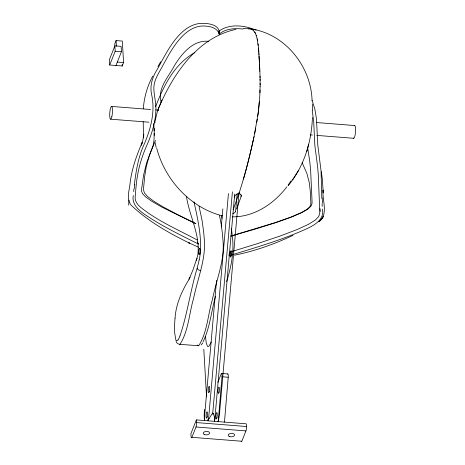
<?xml version="1.0" encoding="UTF-8"?>
<svg xmlns="http://www.w3.org/2000/svg" width="465" height="465" viewBox="0 0 465 465"><rect width="100%" height="100%" fill="white"/><g stroke="black" fill="none" stroke-linecap="round" stroke-linejoin="round"><path stroke-width="0.7" d="M260.121 86.49L260.121 83.398M260.138 84.892L259.981 74.807A101.8 20.925 -85.5 0 0 259.848 71.372L259.691 68.006M260.092 86.397L259.923 92.814A52.737 10.84 -85.5 0 1 259.354 101.539L258.552 110.193A48.918 10.056 -85.5 0 1 258.209 112.989L254.117 136.35M143.487 137.216L143.208 121.656M259.894 92.808L260.005 89.954M154.246 128.433L154.206 135.443M312.41 117.459C311.608 141.994 303.976 166.609 288.172 185.692M229.071 254.762L229.123 253.751M218.225 421.616L221.985 376.755A3.197 0.657 -85.5 0 0 221.875 373.86A3.197 0.657 -85.5 0 0 221.183 373.941L217.853 382.311M224.467 422.11L228.228 377.249A3.197 0.657 -85.5 0 0 227.588 374.104M259.354 101.539L258.517 110.188A48.918 10.056 -85.5 0 1 258.174 112.983L257.75 116.122M143.464 137.907L143.778 134.228L142.929 139.796L141.43 145.225L142.226 142.389C136.698 155.153 131.996 168.342 130.194 182.204C129.729 189.691 125.719 198.776 131.246 205.28C148.172 221.375 168.94 233.041 189.778 243.288L188.726 242.794L198.508 247.217M204.333 418.977L216.556 280.343M221.27 226.908L222.857 208.861M228.449 193.556L208.454 420.279A13.485 2.773 -85.5 0 1 208.303 420.819M212.749 413.089L232.407 191.818M234.709 194.103L214.696 420.773A13.485 2.773 -85.5 0 1 214.539 421.307M232.814 213.609L234.558 212.842L235.552 211.674L237.138 193.661M238.952 193.161L219.515 413.583A13.479 2.773 -85.5 0 1 217.94 421.912M241.248 195.137L241.126 196.532L236.58 209.058M133.647 191.563L133.914 188.9M133.281 195.474C131.45 204.17 138.971 210.535 145.365 214.853C162.128 226.234 180.478 235.011 198.538 244.084M175.055 318.13C175.962 304.11 181.786 291.148 189.034 279.337A3.197 2.755 25.4 0 1 190.115 277.227M143.325 108.775C144.115 97.359 147.289 86.112 152.799 76.068M134.35 184.907C135.885 172.102 137.919 159.187 142.9 147.202C150.288 130.77 155.676 112.46 151.584 94.407C149.666 85.874 152.351 77.242 156.879 70.006C162.349 60.316 167.226 50.232 173.939 41.309C179.804 33.509 187.372 26.087 197.201 23.872C204.472 22.483 220.869 23.419 219.201 34.148C225.601 28.545 234.982 28.109 243.056 29.051M204.356 417.919L204.414 417.529M256.808 122.196L257.296 119.191M255.767 128.032L254.651 133.629M199.189 259.9L197.544 266.753A88.629 18.234 -85.5 0 1 197.166 268.183C190.394 290.509 187.43 313.863 179.949 335.968M253.349 139.884L254.082 136.35M253.774 137.768L253.931 137.059M253.623 138.477L252.884 141.976M253.315 139.884L252.844 141.976A271.763 55.87 -85.5 0 1 244.253 176.363M215.033 298.094C211.174 312.62 209.727 328.139 203.066 341.763M215.167 297.495L215.452 296.304M154.874 121.766L154.723 122.65L155.048 122.301M154.915 121.597L157.356 111.53L157.914 110.193L158.338 110.461M179.072 344.077L180.013 344.257C188.389 331.127 189.052 314.323 193.289 299.507A184.117 37.874 -85.5 0 1 194.544 294.159C198.758 275.338 206.483 256.727 204.083 237.074A69.68 14.334 -85.5 0 0 203.658 231.936L202.054 220.34L199.061 206.384M306.807 151.369L308.603 144.598M226.664 281.534C231.314 266.468 234.494 250.681 232.14 234.895A73.267 15.072 -85.5 0 0 231.436 228.513M244.049 177.02L244.212 176.322A271.763 55.852 -85.5 0 0 252.844 141.959M243.852 177.706L244.113 176.671M243.718 178.043L243.457 179.072M243.654 178.391L243.916 177.357M243.52 178.729L243.422 179.072A262.655 53.981 -85.5 0 1 238.911 193.603L238.911 193.742M155.548 106.834C163.453 86.072 174.544 63.711 194.812 52.638M189.034 279.337L193.173 269.415L197.427 256.634A10.864 2.232 -85.5 0 0 197.828 254.762C200.345 234.662 189.319 215.981 186.453 196.503M238.876 193.707L238.882 193.824A2.563 1.523 -6.2 0 1 240.173 194.143L240.295 194.213M234.267 197.846L234.901 196.021A5.667 3.505 -3.5 0 1 235.377 195.248L237.29 194.021A2.825 1.686 -5.9 0 1 238.289 193.829A2.494 1.471 -5.9 0 1 238.841 193.818M204.879 415.809L204.455 417.308A9.23 6.533 -42.1 0 0 204.426 417.529M116.087 40.583L114.721 44.024L115.192 51.237L109.711 65.013L122.196 65.995L123.562 62.548L122.33 41.071L116.087 40.583L116.413 46.186M115.954 65.501L121.435 51.731L121.127 46.361L114.884 45.872L109.403 59.642L109.711 65.013M196.381 419.901L190.9 433.671L191.057 436.356A3.197 0.657 -85.5 0 0 191.894 437.321L241.823 441.244L245.939 430.916A3.197 0.657 -85.5 0 0 246.467 426.51L246.311 423.824L196.381 419.901L196.538 422.586A3.197 0.657 -85.5 0 1 196.003 426.992L191.894 437.321M235.552 211.674L235.679 211.348M161.965 99.981L158.001 109.618C172.434 75.121 196.875 37.665 236.005 29.359M211.267 341.984L209.07 345.983L207.965 346.565L207.471 346.286L206.216 342.815L205.495 336.404M155.49 140.384L149.41 155.24L146.231 166.854L144.714 176.287L143.592 187.924L143.557 190.266L144.505 192.963L147.417 196.387L153.287 200.909L163.105 206.902L177.851 214.743L195.928 223.549M209.297 418.297L211.941 413.995M157.972 66.559L160.692 61.746M291.113 180.705L288.097 185.134M298.379 170.702L292.584 179.821M202.845 342.856L201.113 344.914M286.905 186.767C274.088 203.676 254.216 217.074 232.384 216.853M177.985 339.967L176.514 340.839A12.729 2.621 -85.5 0 1 176.142 340.496A13.502 2.778 -85.5 0 1 175.828 339.938L174.706 333.074A23.198 4.772 -85.5 0 1 175.049 318.124M212.307 413.495L212.377 413.414A1.459 1.372 -49 0 1 212.656 413.158M321.17 219.718L323.344 216.551L321.141 219.742L318.862 221.747C328.848 214.365 321.949 200.293 323.082 190.016L323.245 192.894L322.367 179.391L321.315 171.666M218.753 31.277C229.169 23.57 243.997 25.133 255.378 29.923M293.002 235.331C274.362 244.154 254.779 251.083 234.546 255.192M229.553 252.239L256.918 243.817L280.511 235.883L297.35 229.46L308.557 224.281L315.276 220.096L318.624 216.661L319.734 213.702L319.734 210.982L318.304 175.154L317.665 167.022L314.851 145.603L313.672 121.01L312.236 110.891M228.722 255.831C254.82 247.746 281.279 240.277 306.22 228.972C314.137 225.409 324.797 219.48 322.419 209.052M230.89 236.051L275.431 222.561L290.549 217.213L300.634 212.964L306.697 209.599L309.748 206.884L310.8 204.594L310.853 202.513L310.184 190.139L309.248 182.402L306.865 173.428L302.111 162.611M230.855 236.086L254.774 229.228L276.286 222.485L291.636 217.01L301.861 212.586L307.981 209.012L311.038 206.059L312.044 203.513L312.044 201.171L310.632 170.266L309.696 160.948L307.568 147.155M248.577 28.981L249.775 28.801M179.531 344.327L198.735 345.733C207.117 332.597 207.774 315.793 212.011 300.977A184.117 37.874 -85.5 0 1 213.266 295.63C217.481 276.809 225.205 258.197 222.805 238.545A69.68 14.334 -85.5 0 0 222.386 233.407L221.241 224.479L219.492 215.545M212.86 413.06L213.115 413.187A1.459 1.418 -42.6 0 1 213.325 413.49L213.377 413.583M243.247 28.58L249.083 28.743M227.774 373.936L221.532 373.442M208.814 41.315C193.056 39.682 181.815 53.62 174.41 65.646C168.551 77.016 157.315 88.129 161.088 102.015M115.192 51.237L121.435 51.731M117.32 62.06L123.562 62.548M111.583 106.427L150.654 109.502M155.717 109.897L158.612 110.124M316.34 122.528L354.685 125.544M110.6 119.185L148.945 122.202M310.289 134.885L312.463 135.053M316.805 135.396L353.702 138.297M221.985 376.755L228.228 377.249M196.538 422.586L246.467 426.51M196.003 426.992L245.939 430.916M249.757 28.801C284.644 33.067 311.288 66.297 312.079 100.771M255.308 29.708L256.192 29.847M219.003 32.254L219.079 32.271A1.006 0.965 -38.2 0 1 219.265 32.341L219.306 32.37M222.508 215.87C190.476 207.884 164.994 179.856 156.74 148.335M250.525 28.911L250.926 29.033M250.902 29.028L251.431 29.243M251.28 29.179L252.094 29.603M195.434 223.595L161.814 207.088L151.73 201.258L145.655 196.933L142.604 193.742L141.569 191.289L141.575 189.203L143.598 175.055L146.696 162.558L153.119 145.533L154.014 140.122L154.211 133.35M197.218 239.899L195.288 238.969C176.287 228.844 156.037 220.201 139.395 206.268C136.855 203.641 134.548 200.328 135.21 196.48C135.658 191.057 136.088 185.634 136.797 180.24C138.303 168.313 141.819 156.711 146.661 145.725C151.544 134.74 155.269 123.056 155.845 110.966C156.455 102.893 153.653 95.058 153.869 87.013C154.415 78.521 159.884 71.54 163.57 64.187C168.156 55.713 172.846 47.192 179.083 39.787C184.593 33.23 191.789 27.278 200.555 26.121C207.111 25.581 217.242 26.726 219.201 34.148L218.765 31.277M178.467 344.019L176.973 342.984L176.037 341.374M229.739 253.303L232.494 254.779M198.253 345.797L197.41 345.03M252.071 29.597L253.826 30.969M253.803 30.969L255.221 32.893M254.75 32.149L255.651 33.753M255.628 33.753L257.029 38.06M213.627 414.129L214.824 418.733M312.091 100.359L314.817 108.961L316.462 118.738L317.798 145.156L321.048 170.853L321.809 198.305M256.215 35.23L256.384 35.741M221.462 215.847L222.043 218.416M257.006 38.054L258.418 47.285M156.164 147.463L155.118 142.575M193.981 201.886C197.416 217.469 201.072 233.232 200.549 249.304A11.898 2.447 -85.5 0 1 200.258 253.437M257.29 39.362L257.552 40.751M258.017 43.786L258.22 45.413M258.447 47.581L258.557 48.552M258.534 48.546L258.784 51.539M258.616 49.528L258.854 52.557M258.831 52.557L259.272 60.369M259.487 64.373L259.54 64.862M259.493 64.536L259.58 65.519M322.245 206.39L322.082 203.693M259.511 64.373L259.476 64.211A16.746 3.441 -85.5 0 1 259.453 63.781L259.418 63.124M258.895 53.58L258.959 54.614M259.534 65.187L259.627 66.344M259.557 65.519L259.644 66.675M203.81 349.221L206.541 396.872M122.109 64.559L122.196 65.995M259.046 56.178L259.255 60.107M259.313 60.636L259.429 62.862M259.61 66.507L259.714 68.006M259.284 60.113L259.325 61.421M259.383 62.467L259.441 62.99M259.621 66.675L259.639 67.001M259.673 67.669L259.749 68.681M259.766 69.018L259.784 69.349M154.136 130.874L153.746 123.498M259.848 70.697L259.877 71.377M312.329 104.079L312.474 110.693M260.051 76.208L260.086 77.62M260.115 79.044L260.133 80.48M241.823 441.244A3.197 0.657 -85.5 0 1 241.184 441.471M200.613 270.572A3.197 2.069 14.7 0 1 197.166 268.183M200.287 253.477A18.391 3.784 -85.5 0 1 199.177 259.842M196.306 260.412A3.197 2.389 18.2 0 1 197.282 258.587M198.34 243.863A3.197 2.337 -8.5 0 1 197.672 241.951M179.943 335.922A34.98 7.196 -85.5 0 1 177.985 340.043M239.126 192.481A244.352 50.267 -85.5 0 1 233.099 209.779M213.575 413.507A8.219 7.585 26.5 0 1 213.819 414.071M214.784 418.721A10.003 6.33 51.5 0 1 214.801 418.948M214.348 418.878A8.056 5.225 49.9 0 1 214.388 420.61M207.692 420.627A8.056 4.179 -41.3 0 1 208.25 418.738M204.484 420.47A13.485 2.773 -85.5 0 1 204.507 409.427M209.111 418.547A10.003 3.604 -50.9 0 1 209.227 418.32M212.307 414.216A8.219 5.644 -51.1 0 1 212.65 413.757M204.391 418.331A8.039 5.923 -37.8 0 1 204.431 417.907M204.385 418.965A7.051 5.365 -32.8 0 1 204.385 418.465M240.399 194.161A4.569 2.755 -9 0 1 241.004 196.521M354.278 125.812A6.4 1.314 -85.5 0 1 355.51 132.008A6.4 1.314 -85.5 0 1 353.324 137.977M134.321 188.558A88.995 21.448 -80.1 0 1 134.757 184.628M128.631 205.146A85.351 13.776 -81.6 0 1 128.985 200.119M320.275 211.465A91.128 27.017 -88.6 0 1 320.06 208.587M322.495 203.048A87.031 13.944 89 0 1 322.228 197.823M219.224 32.254A1.814 1.093 42.5 0 1 219.311 31.51M219.335 31.527A1.256 0.727 33.1 0 1 219.387 31.422M216.963 417.553A3.197 0.657 -85.5 0 0 216.841 412.577A3.197 0.657 -85.5 0 0 215.853 417.14A3.197 0.657 -85.5 0 0 216.963 417.553M219.096 392.076A3.197 0.657 -85.5 0 0 218.986 387.083A3.197 0.657 -85.5 0 0 217.992 391.629A3.197 0.657 -85.5 0 0 219.096 392.076M229.71 436.641A3.197 1.732 -3.3 0 0 234.593 435.025A3.197 1.732 -3.3 0 0 229.896 433.63A3.197 1.732 -3.3 0 0 229.71 436.641M204.745 434.676A3.197 1.732 -3.3 0 0 209.628 433.066A3.197 1.732 -3.3 0 0 204.926 431.665A3.197 1.732 -3.3 0 0 204.745 434.676M231.274 255.581A3.197 0.657 -85.5 0 0 231.105 250.705A3.197 0.657 -85.5 0 0 230.146 255.401A3.197 0.657 -85.5 0 0 231.274 255.581M199.706 253.309A3.197 0.657 -85.5 0 0 199.63 248.246A3.197 0.657 -85.5 0 0 198.613 252.693A3.197 0.657 -85.5 0 0 199.706 253.309M209.36 391.309A3.197 0.657 -85.5 0 0 209.244 386.316A3.197 0.657 -85.5 0 0 208.25 390.862A3.197 0.657 -85.5 0 0 209.36 391.309M207.221 416.803A3.197 0.657 -85.5 0 0 207.105 411.81A3.197 0.657 -85.5 0 0 206.111 416.355A3.197 0.657 -85.5 0 0 207.221 416.803M111.867 116.593A6.4 1.314 -85.5 0 0 111.716 106.468A6.4 1.314 -85.5 0 0 109.688 115.361A6.4 1.314 -85.5 0 0 111.867 116.593"/></g></svg>
